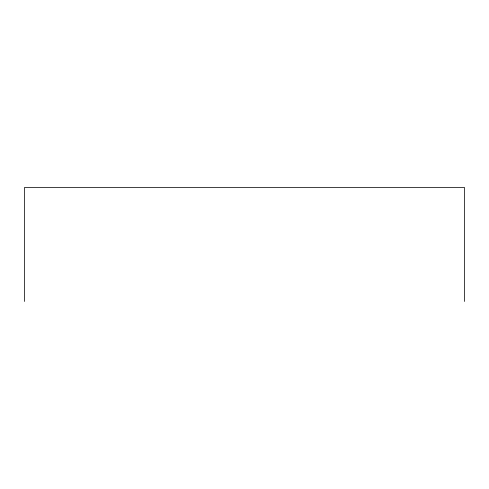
<?xml version="1.0" encoding="UTF-8"?>
<svg xmlns="http://www.w3.org/2000/svg" width="489" height="489" viewBox="0 0 489 489"><rect width="100%" height="100%" fill="white"/><g stroke="black" fill="none" stroke-linecap="round" stroke-linejoin="round"><path stroke-width="0.73" d="M464.55 301.462L464.55 187.538L24.45 187.538L24.45 301.462"/></g></svg>
